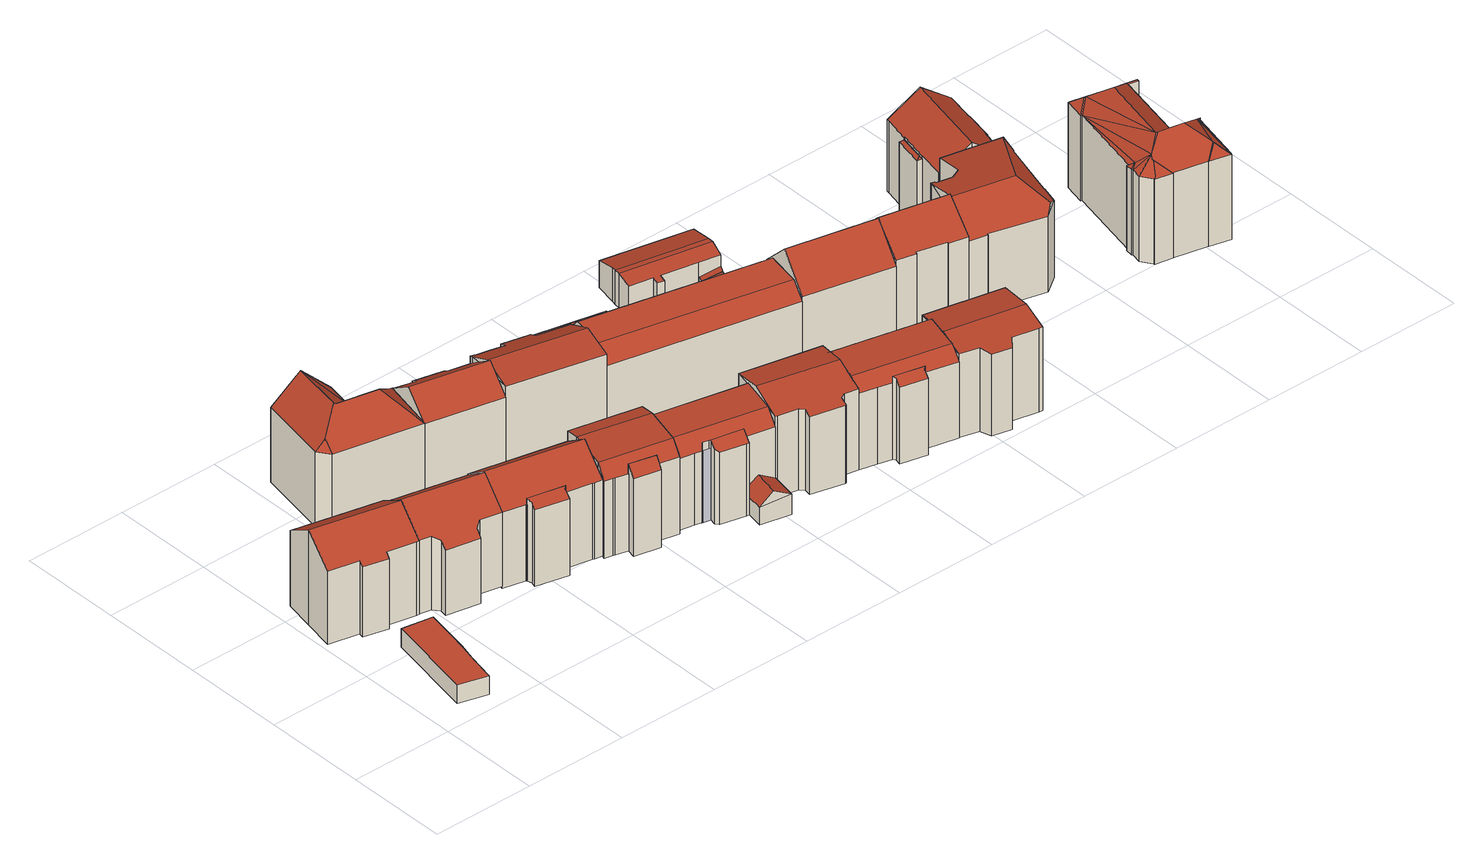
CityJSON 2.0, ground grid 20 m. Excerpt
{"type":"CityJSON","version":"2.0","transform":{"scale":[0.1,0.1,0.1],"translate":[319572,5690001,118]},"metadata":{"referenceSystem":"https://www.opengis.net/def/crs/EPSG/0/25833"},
"CityObjects":{
"building1":{"type":"Building","attributes":{"Dachtyp_tdc":"tdcPolyFlatRoof","Gemeindeschluessel":14713000,"Dachneigung":0,"QualitaetDacherkennung":79,"Geometrietyp2DReferenz":"3000","function":"31001_9998","roofType":"1000","measuredHeight":3.76},"geometry":[{"type":"MultiSurface","lod":"2","boundaries":[[[0,1,2,3]],[[1,4,5,2]],[[4,6,7,5]],[[6,8,9,7]],[[8,10,11,9]],[[10,0,3,11]],[[10,8,6,4,1,0]],[[3,2,5,7,9,11]]],"semantics":{"surfaces":[{"type":"WallSurface"},{"type":"RoofSurface"},{"type":"GroundSurface"}],"values":[0,0,0,0,0,0,1,2]}}]},
"building2":{"type":"Building","attributes":{"Dachtyp_tdc":"tdcGableRoof","Gemeindeschluessel":14713000,"Dachneigung":35.25,"QualitaetDacherkennung":61,"Geometrietyp2DReferenz":"3000","function":"31001_9998","roofType":"3100","measuredHeight":19.02},"geometry":[{"type":"MultiSurface","lod":"2","boundaries":[[[12,13,14,15]],[[13,16,17,14]],[[16,18,19,17]],[[18,20,21,19]],[[20,22,23,21]],[[22,24,25,23]],[[24,26,27,25]],[[26,28,29,27]],[[28,30,31,29]],[[30,32,33,31]],[[32,12,15,33]],[[28,26,24,22,20,18,16,13,12]],[[12,32,30,28]],[[15,14,17,19,21,23,25,27,29,31,33]]],"semantics":{"surfaces":[{"type":"WallSurface"},{"type":"RoofSurface"},{"type":"GroundSurface"}],"values":[0,0,0,0,0,0,0,0,0,0,0,1,1,2]}}]},
"building3":{"type":"Building","attributes":{"Dachtyp_tdc":"tdcFreeFormRoof","Gemeindeschluessel":14713000,"Dachneigung":35.81,"QualitaetDacherkennung":65,"Geometrietyp2DReferenz":"3000","function":"31001_9998","roofType":"5000","measuredHeight":19.16},"geometry":[{"type":"MultiSurface","lod":"2","boundaries":[[[34,35,36,37]],[[35,38,39,36]],[[38,40,41,39]],[[40,42,43,41]],[[42,44,45,43]],[[44,46,47,45]],[[46,48,49,47]],[[48,50,51,49]],[[50,52,53,51]],[[52,34,37,53]],[[54,44,42,55]],[[35,34,52,50,48,46,54,55,40,38]],[[42,40,55]],[[46,44,54]],[[37,36,39,41,43,45,47,49,51,53]]],"semantics":{"surfaces":[{"type":"WallSurface"},{"type":"RoofSurface"},{"type":"GroundSurface"}],"values":[0,0,0,0,0,0,0,0,0,0,1,1,0,0,2]}}]},
"building4":{"type":"Building","attributes":{"Dachtyp_tdc":"tdcFreeFormRoof","Gemeindeschluessel":14713000,"Dachneigung":44.27,"QualitaetDacherkennung":60,"Geometrietyp2DReferenz":"3000","function":"31001_9998","roofType":"5000","measuredHeight":20.49},"geometry":[{"type":"MultiSurface","lod":"2","boundaries":[[[56,57,58,59]],[[57,60,61,58]],[[60,62,63,61]],[[62,64,65,63]],[[64,66,67,65]],[[66,68,69,67]],[[68,70,71,69]],[[70,72,73,71]],[[72,56,59,73]],[[74,75,76,72,70]],[[74,70,68]],[[77,78,75,74,68,66]],[[79,77,66,64]],[[79,64,62]],[[78,77,79,62,60]],[[76,57,56]],[[76,60,57]],[[76,78,60]],[[78,76,75]],[[76,56,72]],[[59,58,61,63,65,67,69,71,73]]],"semantics":{"surfaces":[{"type":"WallSurface"},{"type":"RoofSurface"},{"type":"GroundSurface"}],"values":[0,0,0,0,0,0,0,0,0,1,1,1,1,1,1,1,1,1,1,0,2]}}]},
"building5":{"type":"Building","attributes":{"Gemeindeschluessel":14713000,"Geometrietyp2DReferenz":"3000","function":"31001_9998","roofType":"9999"},"children":["building5-1","building5-2"]},
"building5-1":{"type":"BuildingPart","attributes":{"Dachtyp_tdc":"tdcGableRoof","Dachneigung":35.84,"QualitaetDacherkennung":57,"Geometrietyp2DReferenz":"3000","roofType":"3100","measuredHeight":19.7},"parents":["building5"],"geometry":[{"type":"MultiSurface","lod":"2","boundaries":[[[80,81,82,83]],[[84,85,86,87]],[[85,46,88,86]],[[46,89,90,88]],[[89,91,92,90]],[[91,93,94,92]],[[93,95,96,94]],[[95,97,98,96]],[[97,99,100,98]],[[99,80,83,100]],[[95,93,91,89]],[[89,46,85,84,81,80,99,97,95]],[[83,82,87,86,88,90,92,94,96,98,100]],[[87,82,81,84]]],"semantics":{"surfaces":[{"type":"WallSurface"},{"type":"RoofSurface"},{"type":"GroundSurface"},{"type":"ClosureSurface"}],"values":[0,0,0,0,0,0,0,0,0,0,1,1,2,3]}}]},
"building5-2":{"type":"BuildingPart","attributes":{"Dachtyp_tdc":"tdcPolyFlatRoof","Dachneigung":32.72,"QualitaetDacherkennung":32,"Geometrietyp2DReferenz":"3000","roofType":"2100","measuredHeight":16.7},"parents":["building5"],"geometry":[{"type":"MultiSurface","lod":"2","boundaries":[[[101,102,82,81]],[[102,103,104,82]],[[103,105,106,104]],[[105,107,108,106]],[[107,109,110,108]],[[109,111,84,87,110]],[[111,109,107,105,103,102,101]],[[82,104,106,108,110,87]],[[81,84,111,101]],[[81,82,87,84]]],"semantics":{"surfaces":[{"type":"WallSurface"},{"type":"RoofSurface"},{"type":"GroundSurface"},{"type":"ClosureSurface"}],"values":[0,0,0,0,0,0,1,2,0,3]}}]},
"building6":{"type":"Building","attributes":{"Dachtyp_tdc":"tdcFreeFormRoof","Gemeindeschluessel":14713000,"Dachneigung":35.45,"QualitaetDacherkennung":57,"Geometrietyp2DReferenz":"3000","function":"31001_9998","roofType":"5000","measuredHeight":18.65},"geometry":[{"type":"MultiSurface","lod":"2","boundaries":[[[112,113,114,115]],[[113,116,117,114]],[[116,118,119,117]],[[118,120,121,119]],[[120,122,123,121]],[[122,124,125,123]],[[124,126,127,125]],[[126,128,129,127]],[[128,130,131,129]],[[130,132,133,131]],[[132,112,115,133]],[[132,130,128,126,124,122,120,118,116,134,135]],[[112,135,134,113]],[[112,132,135]],[[116,113,134]],[[115,114,117,119,121,123,125,127,129,131,133]]],"semantics":{"surfaces":[{"type":"WallSurface"},{"type":"RoofSurface"},{"type":"GroundSurface"}],"values":[0,0,0,0,0,0,0,0,0,0,0,1,1,0,0,2]}}]},
"building7":{"type":"Building","attributes":{"Gemeindeschluessel":14713000,"Geometrietyp2DReferenz":"3000","function":"31001_9998","roofType":"9999"},"children":["building7-1","building7-2"]},
"building7-1":{"type":"BuildingPart","attributes":{"Dachtyp_tdc":"tdcPolyFlatRoof","Dachneigung":46.1,"QualitaetDacherkennung":25,"Geometrietyp2DReferenz":"3000","roofType":"2100","measuredHeight":17.41},"parents":["building7"],"geometry":[{"type":"MultiSurface","lod":"2","boundaries":[[[136,137,138,139,140]],[[137,141,142,138]],[[141,143,144,145,142]],[[146,143,141,137,136]],[[139,138,142,145,147]],[[148,144,143,146]],[[148,147,145,144]],[[140,148,146,136]],[[140,139,147,148]]],"semantics":{"surfaces":[{"type":"WallSurface"},{"type":"RoofSurface"},{"type":"GroundSurface"},{"type":"ClosureSurface"}],"values":[0,0,0,1,2,0,3,0,3]}}]},
"building7-2":{"type":"BuildingPart","attributes":{"Dachtyp_tdc":"tdcCutGableRoof","Dachneigung":2.47,"QualitaetDacherkennung":62,"Geometrietyp2DReferenz":"3000","roofType":"9999","measuredHeight":18.23},"parents":["building7"],"geometry":[{"type":"MultiSurface","lod":"2","boundaries":[[[149,150,151,152]],[[150,153,154,151]],[[153,155,156,154]],[[155,157,158,156]],[[157,159,160,158]],[[159,140,139,160]],[[144,161,162,145]],[[161,163,164,162]],[[163,165,166,164]],[[165,167,168,166]],[[167,169,170,168]],[[169,171,172,170]],[[171,149,152,172]],[[153,150,149,171]],[[169,167,165,163,161,144,148,140,159,157,155]],[[171,169,155,153]],[[152,151,154,156,158,160,139,147,145,162,164,166,168,170,172]],[[147,139,140,148]],[[144,145,147,148]]],"semantics":{"surfaces":[{"type":"WallSurface"},{"type":"RoofSurface"},{"type":"GroundSurface"},{"type":"ClosureSurface"}],"values":[0,0,0,0,0,0,0,0,0,0,0,0,0,1,1,1,2,3,3]}}]},
"building8":{"type":"Building","attributes":{"Dachtyp_tdc":"tdcFreeFormRoof","Gemeindeschluessel":14713000,"Dachneigung":27.15,"QualitaetDacherkennung":30,"Geometrietyp2DReferenz":"3000","function":"31001_9998","roofType":"5000","measuredHeight":17.98},"geometry":[{"type":"MultiSurface","lod":"2","boundaries":[[[173,174,175,176]],[[174,177,178,175]],[[177,179,180,178]],[[179,181,182,180]],[[181,183,184,182]],[[183,185,186,184]],[[185,187,188,186]],[[187,189,190,188]],[[189,191,192,190]],[[191,193,194,192]],[[193,195,196,194]],[[195,197,198,196]],[[197,173,176,198]],[[197,199,200,173]],[[199,195,193,191,189,187,185,183,181,179,177,174,200]],[[174,173,200]],[[197,195,199]],[[176,175,178,180,182,184,186,188,190,192,194,196,198]]],"semantics":{"surfaces":[{"type":"WallSurface"},{"type":"RoofSurface"},{"type":"GroundSurface"}],"values":[0,0,0,0,0,0,0,0,0,0,0,0,0,1,1,0,0,2]}}]},
"building9":{"type":"Building","attributes":{"Gemeindeschluessel":14713000,"Geometrietyp2DReferenz":"3000","function":"31001_9998","roofType":"9999"},"children":["building9-1","building9-2"]},
"building9-1":{"type":"BuildingPart","attributes":{"Dachtyp_tdc":"tdcCutGableRoof","Dachneigung":3.26,"QualitaetDacherkennung":71,"Geometrietyp2DReferenz":"3000","roofType":"9999","measuredHeight":17.24},"parents":["building9"],"geometry":[{"type":"MultiSurface","lod":"2","boundaries":[[[201,202,203,204]],[[202,205,206,203]],[[205,207,208,206]],[[207,209,210,208]],[[209,211,212,210]],[[213,214,215,216]],[[214,217,218,215]],[[217,219,220,218]],[[219,221,222,220]],[[221,223,224,222]],[[223,201,204,224]],[[205,202,201,223]],[[221,219,217,214,213,211,209,207]],[[223,221,207,205]],[[204,203,206,208,210,212,216,215,218,220,222,224]],[[216,212,211,213]]],"semantics":{"surfaces":[{"type":"WallSurface"},{"type":"RoofSurface"},{"type":"GroundSurface"},{"type":"ClosureSurface"}],"values":[0,0,0,0,0,0,0,0,0,0,0,1,1,1,2,3]}}]},
"building9-2":{"type":"BuildingPart","attributes":{"Dachtyp_tdc":"tdcPolyFlatRoof","Dachneigung":40.7,"QualitaetDacherkennung":29,"Geometrietyp2DReferenz":"3000","roofType":"2100","measuredHeight":16.09},"parents":["building9"],"geometry":[{"type":"MultiSurface","lod":"2","boundaries":[[[225,226,227,212,211]],[[226,228,229,227]],[[228,230,231,229]],[[230,232,233,231]],[[232,234,235,233]],[[234,236,215,235]],[[236,237,213,216,215]],[[237,236,234,232,230,228,226,225]],[[212,227,229,231,233,235,215,216]],[[211,213,237,225]],[[211,212,216,213]]],"semantics":{"surfaces":[{"type":"WallSurface"},{"type":"RoofSurface"},{"type":"GroundSurface"},{"type":"ClosureSurface"}],"values":[0,0,0,0,0,0,0,1,2,0,3]}}]},
"building10":{"type":"Building","attributes":{"Dachtyp_tdc":"tdcFreeFormRoof","Gemeindeschluessel":14713000,"Dachneigung":29.24,"QualitaetDacherkennung":10,"Geometrietyp2DReferenz":"3000","function":"31001_9998","roofType":"5000","measuredHeight":5.93},"geometry":[{"type":"MultiSurface","lod":"2","boundaries":[[[238,239,240,241]],[[239,242,243,240]],[[242,244,245,243]],[[244,246,247,245]],[[246,238,241,247]],[[248,249,246,244,242]],[[239,238,249,248]],[[242,239,248]],[[238,246,249]],[[241,240,243,245,247]]],"semantics":{"surfaces":[{"type":"WallSurface"},{"type":"RoofSurface"},{"type":"GroundSurface"}],"values":[0,0,0,0,0,1,1,0,0,2]}}]},
"building11":{"type":"Building","attributes":{"Dachtyp_tdc":"tdcFreeFormRoof","Gemeindeschluessel":14713000,"Dachneigung":16.14,"QualitaetDacherkennung":28,"Geometrietyp2DReferenz":"3000","function":"31001_9998","roofType":"5000","measuredHeight":18.2},"geometry":[{"type":"MultiSurface","lod":"2","boundaries":[[[250,251,252,253]],[[251,254,255,252]],[[254,256,257,255]],[[256,258,259,257]],[[258,260,261,259]],[[260,262,263,261]],[[262,264,265,263]],[[264,266,267,265]],[[266,268,269,267]],[[268,270,271,269]],[[270,272,273,271]],[[272,250,253,273]],[[274,260,258,275]],[[270,268,266,264,262,274,275,256,254,251,250,272]],[[258,256,275]],[[262,260,274]],[[253,252,255,257,259,261,263,265,267,269,271,273]]],"semantics":{"surfaces":[{"type":"WallSurface"},{"type":"RoofSurface"},{"type":"GroundSurface"}],"values":[0,0,0,0,0,0,0,0,0,0,0,0,1,1,0,0,2]}}]},
"building12":{"type":"Building","attributes":{"Dachtyp_tdc":"tdcPolyFlatRoof","Gemeindeschluessel":14713000,"Dachneigung":0,"QualitaetDacherkennung":73,"Geometrietyp2DReferenz":"3000","function":"31001_9998","roofType":"1000","measuredHeight":3},"geometry":[{"type":"MultiSurface","lod":"2","boundaries":[[[276,277,278,279]],[[277,280,281,278]],[[280,282,283,281]],[[282,284,285,283]],[[284,276,279,285]],[[284,282,280,277,276]],[[279,278,281,283,285]]],"semantics":{"surfaces":[{"type":"WallSurface"},{"type":"RoofSurface"},{"type":"GroundSurface"}],"values":[0,0,0,0,0,1,2]}}]},
"building13":{"type":"Building","attributes":{"Dachtyp_tdc":"tdcCutGableRoof","Gemeindeschluessel":14713000,"Dachneigung":1.64,"QualitaetDacherkennung":48,"Geometrietyp2DReferenz":"3000","function":"31001_9998","roofType":"9999","measuredHeight":17.17},"geometry":[{"type":"MultiSurface","lod":"2","boundaries":[[[286,287,198,288]],[[287,289,196,198]],[[289,290,291,196]],[[290,286,288,291]],[[287,286,292,293]],[[289,287,293,294]],[[290,289,294,295]],[[286,290,295,292]],[[294,293,292,295]],[[288,198,196,291]]],"semantics":{"surfaces":[{"type":"WallSurface"},{"type":"RoofSurface"},{"type":"GroundSurface"}],"values":[0,0,0,0,1,0,1,0,1,2]}}]},
"building14":{"type":"Building","attributes":{"Gemeindeschluessel":14713000,"Geometrietyp2DReferenz":"3000","function":"31001_9998","roofType":"9999"},"children":["building14-1","building14-2"]},
"building14-1":{"type":"BuildingPart","attributes":{"Dachtyp_tdc":"tdcPolyFlatRoof","Dachneigung":37.95,"QualitaetDacherkennung":28,"Geometrietyp2DReferenz":"3000","roofType":"2100","measuredHeight":16.72},"parents":["building14"],"geometry":[{"type":"MultiSurface","lod":"2","boundaries":[[[296,297,298,299]],[[297,300,301,298]],[[300,302,303,301]],[[302,304,305,303]],[[304,306,307,308,305]],[[296,299,309]],[[306,304,302,300,297,296]],[[298,301,303,305,308,299]],[[309,307,306,296]],[[309,299,308,307]]],"semantics":{"surfaces":[{"type":"WallSurface"},{"type":"RoofSurface"},{"type":"GroundSurface"},{"type":"ClosureSurface"}],"values":[0,0,0,0,0,0,1,2,0,3]}}]},
"building14-2":{"type":"BuildingPart","attributes":{"Dachtyp_tdc":"tdcCutGableRoof","Dachneigung":4.9,"QualitaetDacherkennung":69,"Geometrietyp2DReferenz":"3000","roofType":"9999","measuredHeight":17.93},"parents":["building14"],"geometry":[{"type":"MultiSurface","lod":"2","boundaries":[[[310,311,312,261]],[[311,313,314,312]],[[313,315,316,314]],[[315,317,318,316]],[[317,309,299,318]],[[307,319,320,308]],[[319,321,263,320]],[[321,322,323,263]],[[322,324,325,323]],[[324,310,261,325]],[[313,311,310,324]],[[322,321,319,307,309,317,315]],[[324,322,315,313]],[[261,312,314,316,318,299,308,320,263,323,325]],[[308,299,309,307]]],"semantics":{"surfaces":[{"type":"WallSurface"},{"type":"RoofSurface"},{"type":"GroundSurface"},{"type":"ClosureSurface"}],"values":[0,0,0,0,0,0,0,0,0,0,1,1,1,2,3]}}]},
"building15":{"type":"Building","attributes":{"Dachtyp_tdc":"tdcPolyFlatRoof","Gemeindeschluessel":14713000,"Dachneigung":4.58,"QualitaetDacherkennung":77,"Geometrietyp2DReferenz":"3000","function":"31001_9998","roofType":"2100","measuredHeight":2.92},"geometry":[{"type":"MultiSurface","lod":"2","boundaries":[[[326,327,328,329]],[[326,330,331,332,327]],[[328,279,285,333,329]],[[327,332,279,328]],[[332,331,285,279]],[[331,330,333,285]],[[330,326,329,333]]],"semantics":{"surfaces":[{"type":"WallSurface"},{"type":"RoofSurface"},{"type":"GroundSurface"}],"values":[0,1,2,0,0,0,0]}}]},
"building16":{"type":"Building","attributes":{"Dachtyp_tdc":"tdcPolyFlatRoof","Gemeindeschluessel":14713000,"Dachneigung":7.37,"QualitaetDacherkennung":83,"Geometrietyp2DReferenz":"3000","function":"31001_9998","roofType":"2100","measuredHeight":3.77},"geometry":[{"type":"MultiSurface","lod":"2","boundaries":[[[334,335,336,337]],[[335,338,339,336]],[[338,340,341,339]],[[340,334,337,341]],[[340,338,335,334]],[[337,336,339,341]]],"semantics":{"surfaces":[{"type":"WallSurface"},{"type":"RoofSurface"},{"type":"GroundSurface"}],"values":[0,0,0,0,1,2]}}]},
"building17":{"type":"Building","attributes":{"Dachtyp_tdc":"tdcCutGableRoof","Gemeindeschluessel":14713000,"Dachneigung":16,"QualitaetDacherkennung":77,"Geometrietyp2DReferenz":"3000","function":"31001_9998","roofType":"9999","measuredHeight":6.98},"geometry":[{"type":"MultiSurface","lod":"2","boundaries":[[[342,343,344,345]],[[343,346,347,344]],[[346,348,349,347]],[[348,350,351,349]],[[350,352,353,351]],[[352,354,355,353]],[[354,356,357,355]],[[356,358,359,357]],[[358,360,361,359]],[[360,362,363,361]],[[362,364,365,363]],[[364,366,367,365]],[[366,368,369,367]],[[368,370,371,369]],[[370,342,345,371]],[[356,354,352,350,348,346,343,342,370]],[[368,366,364,362,360,358]],[[370,368,358,356]],[[345,344,347,349,351,353,355,357,359,361,363,365,367,369,371]]],"semantics":{"surfaces":[{"type":"WallSurface"},{"type":"RoofSurface"},{"type":"GroundSurface"}],"values":[0,0,0,0,0,0,0,0,0,0,0,0,0,0,0,1,1,1,2]}}]},
"building18":{"type":"Building","attributes":{"Dachtyp_tdc":"tdcFreeFormRoof","Gemeindeschluessel":14713000,"Dachneigung":10.32,"QualitaetDacherkennung":31,"Geometrietyp2DReferenz":"3000","function":"31001_9998","roofType":"5000","measuredHeight":17.79},"geometry":[{"type":"MultiSurface","lod":"2","boundaries":[[[372,373,374,375]],[[373,376,377,374]],[[376,378,379,377]],[[378,380,381,379]],[[380,382,383,381]],[[382,384,385,383]],[[386,387,388,389]],[[380,378,376,373,372,386,389,384,382]],[[388,384,389]],[[372,387,386]],[[385,390,391,375,374,377,379,381,383]],[[384,388,390,385]],[[388,387,391,390]],[[387,372,375,391]]],"semantics":{"surfaces":[{"type":"WallSurface"},{"type":"RoofSurface"},{"type":"GroundSurface"}],"values":[0,0,0,0,0,0,1,1,0,0,2,0,0,0]}}]},
"building19":{"type":"Building","attributes":{"Gemeindeschluessel":14713000,"Dachtyp_tdc":"tdcPolyFlatRoof","Dachneigung":7.66,"QualitaetDacherkennung":84,"Geometrietyp2DReferenz":"3000","function":"31001_9998","roofType":"2100","measuredHeight":3.7},"geometry":[{"type":"MultiSurface","lod":"2","boundaries":[[[392,393,341,394]],[[393,395,339,341]],[[395,396,397,339]],[[395,393,392,396]],[[397,394,341,339]],[[396,392,394,397]]],"semantics":{"surfaces":[{"type":"WallSurface"},{"type":"RoofSurface"},{"type":"GroundSurface"}],"values":[0,0,0,1,2,0]}}]},
"building20":{"type":"Building","attributes":{"Dachtyp_tdc":"tdcFreeFormRoof","Gemeindeschluessel":14713000,"Dachneigung":44.53,"QualitaetDacherkennung":59,"Geometrietyp2DReferenz":"3000","function":"31001_9998","roofType":"5000","measuredHeight":21},"geometry":[{"type":"MultiSurface","lod":"2","boundaries":[[[398,399,400]],[[401,402,403,404,405,406,407,408,409,410]],[[399,398,402,401]],[[398,411,403,402]],[[411,412,404,403]],[[412,413,405,404]],[[413,414,406,405]],[[414,415,407,406]],[[415,416,408,407]],[[416,417,409,408]],[[417,418,410,409]],[[418,399,401,410]],[[418,419,400,399]],[[417,416,415,414,413,412,411,398,400,419]],[[418,417,419]]],"semantics":{"surfaces":[{"type":"WallSurface"},{"type":"GroundSurface"},{"type":"RoofSurface"}],"values":[0,1,0,0,0,0,0,0,0,0,0,0,2,2,0]}}]},
"building21":{"type":"Building","attributes":{"Dachtyp_tdc":"tdcPolyFlatRoof","Gemeindeschluessel":14713000,"Dachneigung":9.51,"QualitaetDacherkennung":38,"Geometrietyp2DReferenz":"3000","function":"31001_9998","roofType":"2100","measuredHeight":3.87},"geometry":[{"type":"MultiSurface","lod":"2","boundaries":[[[420,421,345,344]],[[421,422,394,345]],[[422,396,397,394]],[[396,420,344,397]],[[396,422,421,420]],[[344,345,394,397]]],"semantics":{"surfaces":[{"type":"WallSurface"},{"type":"RoofSurface"},{"type":"GroundSurface"}],"values":[0,0,0,0,1,2]}}]},
"building22":{"type":"Building","attributes":{"Dachtyp_tdc":"tdcFreeFormRoof","Gemeindeschluessel":14713000,"Dachneigung":44.18,"QualitaetDacherkennung":57,"Geometrietyp2DReferenz":"3000","function":"31001_9998","roofType":"5000","measuredHeight":21.02},"geometry":[{"type":"MultiSurface","lod":"2","boundaries":[[[423,424,425,426]],[[424,427,428,425]],[[427,429,430,428]],[[429,431,432,430]],[[431,433,434,432]],[[433,435,436,434]],[[435,437,438,436]],[[437,439,440,438]],[[439,441,442,440]],[[441,443,444,442]],[[443,445,446,444]],[[445,447,448,446]],[[447,449,450,448]],[[449,423,426,450]],[[451,445,443,441,439,437,435,433,431,452]],[[423,449,447,451,452,429,427,424]],[[447,445,451]],[[431,429,452]],[[426,425,428,430,432,434,436,438,440,442,444,446,448,450]]],"semantics":{"surfaces":[{"type":"WallSurface"},{"type":"RoofSurface"},{"type":"GroundSurface"}],"values":[0,0,0,0,0,0,0,0,0,0,0,0,0,0,1,1,0,0,2]}}]},
"building23":{"type":"Building","attributes":{"Dachtyp_tdc":"tdcFreeFormRoof","Gemeindeschluessel":14713000,"Dachneigung":13.49,"QualitaetDacherkennung":29,"Geometrietyp2DReferenz":"3000","function":"31001_9998","roofType":"5000","measuredHeight":20.72},"geometry":[{"type":"MultiSurface","lod":"2","boundaries":[[[453,454,455,456]],[[454,457,458,455]],[[457,459,460,458]],[[459,461,462,460]],[[461,463,464,462]],[[463,465,466,464]],[[465,467,468,466]],[[467,469,470,468]],[[469,471,472,470]],[[471,473,474,472]],[[473,475,476,474]],[[475,477,478,476]],[[477,479,480,478]],[[479,481,448,480]],[[481,482,446,448]],[[482,483,484,446]],[[483,485,486,484]],[[485,453,456,486]],[[469,467,465,487,488,489,473,471]],[[488,487,463,461,459,457,454,453,485,483,482,490]],[[475,489,488,490,481,479,477]],[[465,463,487]],[[475,473,489]],[[482,481,490]],[[456,455,458,460,462,464,466,468,470,472,474,476,478,480,448,446,484,486]]],"semantics":{"surfaces":[{"type":"WallSurface"},{"type":"RoofSurface"},{"type":"GroundSurface"}],"values":[0,0,0,0,0,0,0,0,0,0,0,0,0,0,0,0,0,0,1,1,1,0,0,0,2]}}]},
"building24":{"type":"Building","attributes":{"Gemeindeschluessel":14713000,"Geometrietyp2DReferenz":"3000","function":"31001_9998","roofType":"9999"},"children":["building24-1","building24-2"]},
"building24-1":{"type":"BuildingPart","attributes":{"Dachtyp_tdc":"tdcFreeFormRoof","Dachneigung":46.94,"QualitaetDacherkennung":30,"Geometrietyp2DReferenz":"3000","roofType":"5000","measuredHeight":14.37},"parents":["building24"],"geometry":[{"type":"MultiSurface","lod":"2","boundaries":[[[491,492,493,494]],[[492,495,496,493]],[[497,491,494,498]],[[499,500,497,495]],[[499,495,492]],[[500,499,492,491]],[[500,491,497]],[[494,493,496,498]],[[498,496,495,497]]],"semantics":{"surfaces":[{"type":"WallSurface"},{"type":"RoofSurface"},{"type":"GroundSurface"},{"type":"ClosureSurface"}],"values":[0,0,0,1,1,1,1,2,3]}}]},
"building24-2":{"type":"BuildingPart","attributes":{"Dachtyp_tdc":"tdcGableRoof","Dachneigung":35.81,"QualitaetDacherkennung":65,"Geometrietyp2DReferenz":"3000","roofType":"3100","measuredHeight":18.81},"parents":["building24"],"geometry":[{"type":"MultiSurface","lod":"2","boundaries":[[[501,497,498]],[[502,503,504,496,495]],[[503,505,506,504]],[[505,507,508,506]],[[507,509,510,508]],[[509,511,512,510]],[[511,513,514,512]],[[513,515,516,514]],[[515,517,518,516]],[[517,519,520,518]],[[519,521,522,520]],[[521,523,524,522]],[[523,525,526,524]],[[525,527,528,526]],[[527,529,530,528]],[[529,501,498,530]],[[525,523,521,519,517,515,513,511]],[[511,509,507,505,503,502,501,529,527,525]],[[498,496,504,506,508,510,512,514,516,518,520,522,524,526,528,530]],[[502,495,497,501]],[[495,496,498,497]]],"semantics":{"surfaces":[{"type":"WallSurface"},{"type":"RoofSurface"},{"type":"GroundSurface"},{"type":"ClosureSurface"}],"values":[0,0,0,0,0,0,0,0,0,0,0,0,0,0,0,0,1,1,2,0,3]}}]},
"building25":{"type":"Building","attributes":{"Dachtyp_tdc":"tdcFreeFormRoof","Gemeindeschluessel":14713000,"Dachneigung":39.82,"QualitaetDacherkennung":19,"Geometrietyp2DReferenz":"3000","function":"31001_9998","roofType":"5000","measuredHeight":21.69},"geometry":[{"type":"MultiSurface","lod":"2","boundaries":[[[531,532,533,534]],[[532,535,536,533]],[[535,537,538,536]],[[537,539,540,538]],[[539,541,542,540]],[[541,543,544,542]],[[543,545,546,544]],[[545,547,548,546]],[[547,549,550,548]],[[549,551,552,550]],[[551,553,554,552]],[[553,555,556,554]],[[555,557,558,556]],[[557,559,560,558]],[[559,561,562,560]],[[561,563,564,562]],[[563,565,566,564]],[[565,567,568,566]],[[567,569,570,568]],[[569,571,572,570]],[[571,573,574,572]],[[573,575,576,574]],[[575,577,578,576]],[[577,531,534,578]],[[579,580,577,575]],[[581,579,575,573]],[[582,583,584,585,581,573,571]],[[586,582,571,569]],[[586,569,567]],[[587,565,563]],[[587,567,565]],[[587,582,567]],[[582,587,583]],[[567,582,586]],[[587,563,561]],[[559,587,561]],[[557,587,559]],[[557,583,587]],[[557,584,583]],[[584,557,588]],[[589,590,588,557,555]],[[591,589,555,553]],[[591,553,551]],[[592,593,594,590,589,591,551,549]],[[592,549,547]],[[593,592,547,545]],[[594,593,545,543]],[[594,588,590]],[[588,594,543]],[[588,585,584]],[[543,585,588]],[[543,595,585]],[[595,543,541]],[[535,585,595]],[[585,535,532]],[[596,595,541,539]],[[596,539,537]],[[595,596,537,535]],[[580,579,581,585,532,531]],[[580,531,577]],[[534,533,536,538,540,542,544,546,548,550,552,554,556,558,560,562,564,566,568,570,572,574,576,578]]],"semantics":{"surfaces":[{"type":"WallSurface"},{"type":"RoofSurface"},{"type":"GroundSurface"}],"values":[0,0,0,0,0,0,0,0,0,0,0,0,0,0,0,0,0,0,0,0,0,0,0,0,1,1,1,1,1,1,1,1,1,1,1,1,1,1,1,1,1,1,1,1,1,1,1,1,1,1,1,1,1,1,1,1,1,1,1,1,2]}}]}
},
"vertices":[
[63,48,39],[97,224,39],[97,224,2],[63,48,2],[157,214,39],[157,214,2],[139,124,39],[139,124,2],[130,87,39],[130,87,2],[118,32,39],[118,32,2],
[183,322,201],[170,263,158],[170,263,10],[183,322,10],[166,264,158],[166,264,10],[111,276,158],[111,276,10],[108,266,150],[108,266,10],[61,278,151],[61,278,10],[63,287,157],[63,287,10],[5,300,157],[5,300,10],[17,360,201],[17,360,10],[29,419,162],[29,419,10],[196,380,163],[196,380,10],
[200,232,142],[203,246,153],[203,246,11],[200,232,11],[192,258,159],[192,258,11],[170,263,159],[170,263,11],[196,380,159],[196,380,11],[348,346,159],[348,346,11],[321,230,160],[321,230,11],[280,239,160],[280,239,11],[268,232,153],[268,232,11],[264,218,142],[264,218,11],[334,288,203],[183,322,203],
[341,674,159],[340,670,159],[340,670,9],[341,674,9],[331,622,159],[331,622,9],[411,606,159],[411,606,9],[414,605,159],[414,605,9],[389,497,159],[389,497,9],[220,533,159],[220,533,9],[204,557,159],[204,557,9],[231,696,159],[231,696,9],[223,553,178],[266,581,214],[286,685,213],[347,562,213],[267,580,212],[410,603,161],
[483,193,160],[435,204,160],[435,204,7],[483,193,7],[365,220,160],[364,221,160],[364,221,7],[365,220,7],[321,230,7],[334,289,204],[334,289,7],[348,346,161],[348,346,7],[529,306,161],[529,306,7],[515,248,204],[515,248,7],[502,189,160],[502,189,7],[487,192,160],[487,192,7],
[435,204,174],[435,204,173],[431,200,170],[431,200,7],[427,185,161],[427,185,7],[365,200,161],[365,200,7],[368,210,168],[368,210,7],[365,220,173],
[536,465,158],[389,497,158],[389,497,11],[536,465,11],[414,605,158],[414,605,11],[459,594,158],[459,594,11],[463,612,146],[463,612,11],[519,598,146],[519,598,11],[516,582,158],[516,582,11],[554,573,158],[554,573,11],[555,578,154],[555,578,11],[559,577,154],[559,577,11],[562,576,154],[562,576,11],[401,550,198],[548,517,198],
[595,162,180],[590,145,162],[590,145,6],[595,162,6],[595,162,161],[540,156,162],[540,156,6],[544,173,180],[544,173,161],[544,173,6],[544,174,180],[544,174,6],[544,174,161],
[529,306,182],[664,276,182],[664,276,6],[529,306,6],[658,245,189],[658,245,6],[642,175,185],[642,175,6],[637,155,164],[637,155,6],[637,153,161],[637,153,6],[520,179,161],[520,179,6],[517,180,161],[517,180,6],[501,184,161],[501,184,6],[502,189,167],[502,189,6],[506,205,185],[506,205,6],[522,276,189],[522,276,6],
[536,465,180],[562,576,166],[562,576,12],[536,465,12],[564,584,162],[564,584,12],[571,582,162],[571,582,12],[571,580,163],[571,580,12],[598,574,163],[598,574,12],[610,571,163],[610,571,12],[626,567,163],[626,567,12],[630,584,154],[630,584,12],[684,572,154],[684,572,12],[681,555,163],[681,555,12],[743,541,163],[743,541,12],[717,423,180],[717,423,12],[731,486,192],[551,527,192],
[664,276,156],[839,237,156],[839,237,12],[664,276,12],[833,207,185],[833,207,12],[818,142,181],[818,142,12],[812,117,156],[812,117,12],[755,130,156],[755,130,12],[679,146,156],[680,146,156],[680,146,12],[679,146,12],[666,149,156],[666,149,12],[637,155,156],[637,155,12],[643,180,181],[643,180,12],[658,245,185],[658,245,12],
[755,130,173],[750,111,157],[750,111,12],[745,112,157],[745,112,12],[697,123,157],[697,123,12],[692,130,162],[692,130,12],[695,143,173],[695,143,12],[680,146,173],[679,146,173],
[812,117,54],[802,66,54],[802,66,13],[812,117,13],[744,78,49],[744,78,13],[750,111,48],[750,111,13],[755,130,49],[755,130,13],[770,73,72],[781,124,72],
[862,101,176],[854,108,177],[854,108,14],[862,101,14],[816,116,177],[816,116,14],[812,117,177],[812,117,14],[839,237,185],[839,237,14],[991,204,185],[991,204,14],[963,84,177],[963,84,14],[937,90,177],[937,90,14],[928,86,175],[928,86,14],[925,71,171],[925,71,14],[923,71,171],[923,71,14],[859,86,171],[859,86,14],[977,146,196],[827,181,196],
[911,612,43],[766,644,43],[766,644,13],[911,612,13],[775,684,43],[775,684,13],[918,652,43],[918,652,13],[915,635,43],[915,635,13],
[1071,345,157],[717,423,157],[1071,345,12],[743,541,158],[1097,462,159],[1097,462,12],[1077,372,184],[723,451,184],[739,520,182],[1092,441,182],
[1082,56,181],[1078,52,177],[1078,52,14],[1082,56,14],[1075,40,168],[1075,40,14],[1024,52,168],[1024,52,14],[1027,64,178],[1027,64,14],[1024,70,181],[1024,70,168],[1024,70,14],[1082,56,168],
[991,204,167],[1171,164,166],[1171,164,14],[1165,134,193],[1165,134,14],[1150,66,188],[1150,66,14],[1144,42,167],[1144,42,14],[997,76,168],[997,76,14],[963,84,168],[968,108,188],[968,108,14],[984,175,193],[984,175,14],
[930,585,40],[908,591,42],[908,591,13],[930,585,13],[938,629,40],[915,635,42],[911,612,42],[938,629,13],
[1106,512,53],[1070,519,48],[1070,519,15],[1106,512,15],[1076,560,48],[1076,560,15],[1113,552,53],[1113,552,15],
[1130,611,76],[1089,619,76],[1089,619,15],[1130,611,15],[1019,633,76],[1019,633,15],[1017,621,73],[1017,621,15],[1004,624,73],[1004,624,15],[1006,636,76],[1006,636,15],[960,645,76],[960,645,15],[965,673,85],[965,673,15],[967,685,84],[967,685,15],[969,694,82],[969,694,15],[978,737,69],[978,737,15],[986,735,69],[986,735,15],[1150,701,69],[1150,701,15],[1138,650,84],[1138,650,15],[1136,638,85],[1136,638,15],
[1294,8,183],[1287,9,183],[1287,9,15],[1294,8,15],[1238,20,183],[1238,20,15],[1223,2,179],[1223,2,15],[1186,10,179],[1186,10,15],[1180,33,183],[1180,33,15],[1144,42,183],[1144,42,15],[1307,63,193],[1322,131,181],[1171,164,181],[1156,96,193],[1171,164,15],[1322,131,15],
[1123,599,52],[1113,552,52],[1123,599,15],[1076,560,47],[1086,607,47],[1086,607,15],
[1097,462,165],[1071,345,166],[1084,403,225],[1071,345,15],[1097,462,15],[1155,449,15],[1159,467,15],[1216,454,15],[1213,436,15],[1260,425,15],[1262,428,15],[1268,428,15],[1241,307,15],[1155,449,165],[1159,467,147],[1216,454,147],[1213,436,165],[1260,425,165],[1262,428,162],[1268,428,162],[1241,307,166],[1254,365,225],
[1089,619,47],[1130,611,54],[1123,599,53],
[1336,288,179],[1279,301,180],[1279,301,16],[1336,288,16],[1278,299,178],[1278,299,16],[1241,307,178],[1241,307,16],[1268,428,164],[1268,428,16],[1272,427,164],[1272,427,16],[1272,425,166],[1272,425,16],[1302,418,167],[1302,418,16],[1307,435,149],[1307,435,16],[1365,422,149],[1365,422,16],[1361,405,166],[1361,405,16],[1397,397,167],[1397,397,16],[1372,278,178],[1372,278,16],[1336,286,178],[1336,286,16],[1384,337,226],[1254,366,226],
[1405,395,207],[1427,390,207],[1427,390,16],[1405,395,16],[1435,388,207],[1435,388,16],[1458,401,203],[1458,401,16],[1470,460,189],[1470,460,16],[1585,435,189],[1585,435,16],[1577,400,185],[1577,400,16],[1575,400,186],[1575,400,16],[1553,299,176],[1553,299,16],[1555,299,174],[1555,299,16],[1548,268,171],[1548,268,16],[1515,245,168],[1515,245,16],[1407,272,170],[1407,272,16],[1407,270,169],[1407,270,16],[1372,278,169],[1397,397,207],[1398,400,207],[1398,400,16],[1405,399,206],[1405,399,16],[1585,434,189],[1501,307,223],[1531,257,182],[1384,333,223],
[1473,518,150],[1485,576,150],[1485,576,11],[1473,518,11],[1495,574,150],[1495,574,11],[1482,516,150],[1482,516,11],[1489,570,155],[1479,521,155],
[1482,516,156],[1495,574,156],[1494,574,155],[1494,574,11],[1505,624,155],[1505,624,11],[1506,630,155],[1506,630,11],[1510,629,158],[1510,629,11],[1566,616,199],[1566,616,11],[1622,604,157],[1622,604,11],[1610,548,157],[1610,548,11],[1612,547,156],[1612,547,11],[1600,490,156],[1600,490,11],[1597,491,158],[1597,491,11],[1585,435,158],[1585,435,11],[1529,447,199],[1529,447,11],[1470,460,156],[1470,460,11],[1471,464,156],[1471,464,11],
[1697,192,184],[1684,213,184],[1684,213,13],[1697,192,13],[1688,233,184],[1688,233,13],[1686,234,184],[1686,234,13],[1689,249,184],[1689,249,13],[1692,248,184],[1692,248,13],[1725,400,184],[1725,400,13],[1722,400,184],[1722,400,13],[1731,441,184],[1731,441,13],[1733,440,184],[1733,440,13],[1857,414,184],[1857,414,13],[1856,409,184],[1856,409,13],[1837,414,184],[1837,414,13],[1808,280,184],[1808,280,13],[1845,272,184],[1845,272,13],[1864,268,184],[1864,268,13],[1860,265,184],[1860,265,13],[1837,161,184],[1837,161,13],[1836,159,184],[1836,159,13],[1795,169,184],[1795,169,13],[1795,170,184],[1795,170,13],[1731,184,184],[1731,184,13],[1731,183,184],[1731,183,13],[1697,190,184],[1697,190,13],[1713,210,204],[1701,192,187],[1712,213,204],[1820,187,202],[1794,227,230],[1746,237,230],[1716,219,210],[1820,185,202],[1856,266,187],[1744,239,229],[1835,416,186],[1774,377,229],[1854,412,186],[1733,438,187],[1746,418,201],[1748,417,201],[1698,239,191],[1696,239,191]
]}
